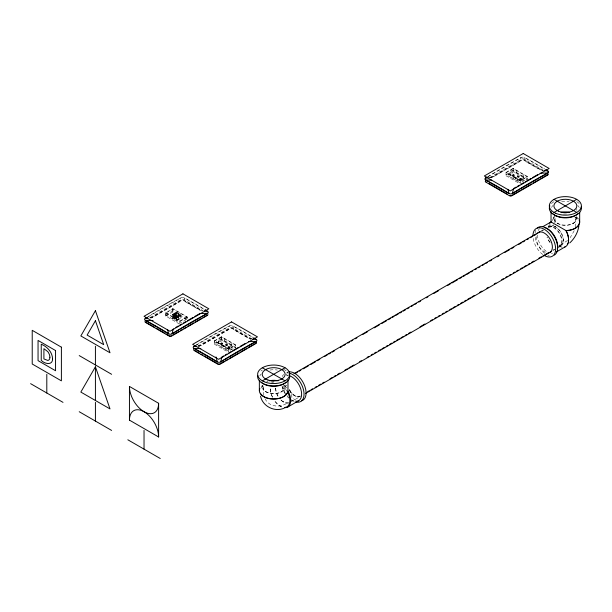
<?xml version="1.0" encoding="UTF-8"?>
<svg xmlns="http://www.w3.org/2000/svg" width="612" height="612" viewBox="0 0 612 612"><rect width="100%" height="100%" fill="white"/><g stroke="black" fill="none" stroke-linecap="round" stroke-linejoin="round"><path stroke-width="0.46" stroke-dasharray="3.06 2.29" d="M175.95 319.204L175.95 315.486L175.376 315.815L175.376 316.419L176.73 317.23L175.246 316.197M187.134 318.776L187.134 316.871L172.875 308.601L165.745 312.717L165.753 316.09L180.005 324.36M172.423 315.272L172.423 314.484L176.508 312.12L180.861 314.644L180.861 318.362L176.776 320.726L172.423 318.202L172.423 315.272L176.508 312.885L176.508 315.838L178.811 317.184L177.48 317.07L175.193 318.76L176.906 319.762L179.201 318.439L179.201 314.721L176.508 313.099L176.508 312.12M172.875 308.601L172.882 311.975L186.346 319.785M180.861 314.644L176.776 317.001L176.776 320.726M178.811 317.184L178.811 313.834L178.237 314.767L179.201 315.325L177.602 316.243C177.205 317.238 177.641 314.66 177.602 316.427L178.811 315.723L178.819 315.119L177.602 315.823M178.811 315.54L178.658 315.899L179.201 314.721M187.134 316.871L179.997 320.986L180.005 322.891M554.923 222.929L554.954 222.577M575.326 227.014L575.785 219.364M574.224 230.701L570.208 237.655M224.344 346.576L224.099 346.438M516.031 178.176L515.786 178.031M515.993 178.574L516.566 177.832L515.09 178.054M515.809 178.467L515.273 178.161M553.546 225.017L553.829 224.818M567.569 240.447L561.173 244.67M273.671 382.079L271.805 382.469M172.423 318.202L176.508 315.471L172.423 317.827M148.487 316.549L180.9 297.837A2.295 1.323 0 0 1 184.143 297.837A306.382 176.891 60 0 1 204.4 309.358M150.062 317.536L181.427 299.429A1.53 0.887 0 0 1 183.615 299.429L202.924 310.582M150.529 318.018L181.144 300.339A1.943 1.125 0 0 1 183.898 300.339L201.662 310.598M150.889 318.186L181.427 300.553A1.53 0.887 0 0 1 183.615 300.553L202.121 311.24M165.745 313.115L180.005 321.346L180.005 323.22L165.745 314.989L165.745 313.115L172.875 308.999L187.142 317.23L187.142 319.104L180.8 322.761M165.745 314.989L172.875 310.865L187.142 319.104M165.753 316.09L172.882 311.975M176.508 312.472L172.423 314.828L176.776 317.353L180.861 314.996L176.508 312.472L172.423 314.874M173.51 314.713L173.334 317.666L174.825 318.332L173.831 317.391L173.425 314.667L173.51 317.567L174.825 318.332M174.481 314.155L174.971 314.239L174.978 316.725L175.973 317.299L174.803 316.825L175.032 313.834L175.032 316.679L176.348 317.444L174.864 316.419M176.508 313.099L173.066 315.081L173.066 317.827L175.376 319.166L175.95 318.837L175.193 318.393M173.831 314.905L173.25 314.767M173.808 314.446L174.213 314.683L173.632 314.545M174.19 314.231L174.596 314.461L174.015 314.331M174.971 314.239L174.397 314.109L174.42 317.047L175.59 317.888L174.099 316.863M175.736 313.803L175.743 316.282L176.73 316.863L175.567 316.389L175.736 313.803L175.338 313.566L175.376 319.166M178.811 314.438L178.237 314.767L178.237 317.513M177.449 315.731L176.906 316.044L176.906 319.762M177.442 316.335L176.906 316.649L175.95 316.09M173.066 317.827L174.825 317.965M175.59 317.888L174.275 317.123L174.267 314.277L174.037 317.268L175.208 318.11L173.716 317.085M176.508 315.838L175.415 316.458L175.415 313.612L175.185 316.611L176.348 317.444M174.481 316.641L175.973 317.666L174.657 316.901L174.596 314.461M176.776 317.796L180.861 315.432M175.193 318.76L177.48 317.07M176.776 320.351L180.861 317.995M180.005 321.346L187.142 317.23M196.291 345.084L229.515 325.905A2.295 1.323 0 0 1 232.751 325.905A306.382 176.891 60 0 1 253.016 337.426M487.978 176.677L521.202 157.498A2.295 1.323 0 0 1 524.438 157.498A306.382 176.891 60 0 1 544.695 169.019M197.852 346.078L230.043 327.497A1.53 0.887 0 0 1 232.231 327.497L251.54 338.65M489.539 177.679L521.73 159.097A1.53 0.887 0 0 1 523.918 159.097L543.226 170.243M198.319 346.56L229.76 328.407A1.943 1.125 0 0 1 232.506 328.407L251.088 339.132M490.832 177.679L521.447 160.007A1.943 1.125 0 0 1 524.193 160.007L542.775 170.733M198.678 346.729L230.043 328.621A1.53 0.887 0 0 1 232.231 328.621L250.736 339.308M491.191 177.847L521.73 160.214A1.53 0.887 0 0 1 523.918 160.214L541.62 170.434M214.361 340.808L221.49 336.692L235.75 344.923L235.75 348.289L221.49 340.058L214.361 344.173L214.361 340.808L228.62 349.039L235.75 344.923M506.048 172.4L513.177 168.285L527.437 176.524L527.437 179.89L513.177 171.658L506.048 175.774L506.048 172.4L520.307 180.639L527.437 176.524M222.99 345.336L222.225 345.78L223.334 345.344L222.799 345.222M513.912 177.373L514.677 176.929M514.088 177.472L515.021 176.937L514.485 176.822M540.855 231.129L543.334 229.699M547.939 227.044L549.5 226.142M541.911 231.053L543.563 230.097M550.746 226.608L553.661 224.925M281.046 392.024L281.772 391.603M572.733 223.617L573.459 223.196M552.911 250.101L554.564 249.153M291.09 401.793L299.689 396.828M553.141 250.499L554.793 249.551M558.09 247.638L560.959 245.986M300.469 396.377C295.611 398.313 291.274 393.531 289.009 389.767C291.243 393.363 294.984 397.563 299.673 396.729M489.042 177.511L493.41 176.799L519.825 161.553L521.202 157.498A548.168 316.488 -60 0 0 487.978 176.562M149.619 317.704L153.107 317.138L179.523 301.884L180.9 297.837A548.168 316.488 -60 0 0 147.676 316.894M198.227 345.772L201.723 345.206L228.138 329.952L229.515 325.905A548.168 316.488 -60 0 0 196.291 344.961M509.972 172.921L516.39 172.921L523.52 177.036M509.972 174.259L517.102 178.375L523.52 178.375M516.39 172.921L516.39 170.549L509.972 170.549L509.972 176.623L517.102 180.747L523.52 180.747L523.52 174.665M218.285 341.328L224.703 341.328L231.833 345.443M218.285 342.659L225.415 346.774L231.833 346.774M224.703 341.328L224.703 338.956L218.285 338.956L218.285 345.03L225.415 349.146L231.833 349.146L231.833 343.072M543.571 170.35L540.082 169.784L525.815 161.553L524.438 157.498L544.695 169.195M202.396 310.544L199.78 310.123L185.52 301.884L184.143 297.837L204.393 309.534M251.884 338.757L248.395 338.191L234.136 329.952L232.751 325.905L253.008 337.602M506.048 175.774L519.519 183.546M557.257 223.196L557.983 223.617M555.229 226.708L555.956 227.128M175.353 316.511L176.348 317.085M175.59 317.521L174.596 316.947L174.65 314.055M175.208 317.743L174.213 317.169L174.213 314.683M214.361 344.173L227.832 351.954M292.712 400.722L291.496 400.019A14.321 8.27 60 0 0 295.374 401.373M265.57 391.603L266.297 392.024M283.073 401.709L283.8 402.13M280.151 406.1L280.556 406.337M175.95 315.486L180.861 318.362M175.376 315.815L173.066 314.476L173.066 315.081L175.376 316.419M172.423 314.484L176.776 317.001M165.745 312.717L179.997 320.986M175.162 313.665L175.567 313.902M174.956 313.788L175.353 314.025L174.78 313.887M177.48 317.437L179.201 318.439M175.208 318.11L173.892 317.345L173.885 314.499L173.655 317.49M281.971 386.47C284.328 387.557 284.197 395.826 284.098 387.763M265.05 398.726C269.211 407.538 281.375 408.036 288.283 402.222A10.427 6.021 60 0 1 280.25 399.429M263.757 395.36L263.244 387.763M576.818 208.593L576.818 210.398M576.818 216.717L576.818 218.522M563.331 239.896L563.331 240.738M554.931 219.364L554.931 222.73M553.898 216.717L553.898 218.522M521.164 178.888L521.164 179.89M520.307 180.639L520.307 184.005M519.45 178.888L519.45 179.89M519.206 175.904A0.857 0.497 0 0 1 517.92 176.333A0.857 0.497 0 0 1 517.92 175.476A0.857 0.497 0 0 1 519.206 175.904L519.206 176.906A0.857 0.497 0 0 1 517.92 177.335A0.857 0.497 0 0 1 517.92 176.478A0.857 0.497 0 0 1 519.206 176.906M517.492 175.904L517.492 176.906M517.102 178.375L517.102 180.747M514.034 174.772L514.034 175.774M513.177 168.285L513.177 171.658M512.321 174.772L512.321 175.774M285.131 385.116L285.131 386.922M275.698 388.092L275.698 388.934M270.428 388.796L270.428 389.263M262.211 385.116L262.211 386.922M229.477 347.295L229.477 348.289M228.62 349.039L228.62 352.405M227.763 347.295L227.763 348.289M227.519 344.311A0.857 0.497 0 0 1 226.233 344.74A0.857 0.497 0 0 1 226.233 343.883A0.857 0.497 0 0 1 227.519 344.311L227.519 345.306A0.857 0.497 0 0 1 226.233 345.734A0.857 0.497 0 0 1 226.233 344.877A0.857 0.497 0 0 1 227.519 345.306M225.805 344.311L225.805 345.306M225.415 346.774L225.415 349.146M222.347 343.179L222.347 344.173M221.49 336.692L221.49 340.058M220.634 343.179L220.634 344.173M172.875 308.999L172.875 310.865M549.966 242.528A11.46 6.617 60 0 1 546.998 237.387M548.283 226.838A11.46 6.617 60 0 1 560.439 234.778A11.46 6.617 60 0 1 558.067 247.202M550.127 242.298A11.001 6.35 60 0 1 547.281 237.364M548.513 227.236A11.001 6.35 60 0 1 559.513 233.585A11.001 6.35 60 0 1 559.513 246.292M300.24 395.979A11.001 6.35 60 0 1 289.239 389.63M551.527 207.491A14.321 8.27 0 0 1 552.957 205.494M561.648 201.646A14.321 8.27 0 0 1 569.068 201.646M577.759 205.494A14.321 8.27 0 0 1 579.197 207.491M552.957 218.124A14.321 8.27 0 0 1 555.229 216.418M563.491 214.062A14.321 8.27 0 0 1 567.225 214.062M576.718 217.229A14.321 8.27 0 0 1 578.592 219.096M552.078 220.672A13.747 7.941 0 0 1 555.635 217.115M575.081 217.115A13.747 7.941 0 0 1 578.065 219.693M545.353 252.266A11.46 6.617 60 0 1 536.464 235.436M542.813 254.508A16.042 9.264 60 0 1 533.044 237.594M549.255 255.556A16.042 9.264 60 0 1 547.801 255.051M544.841 253.337A16.042 9.264 60 0 1 535.072 236.423M535.072 233.004A16.042 9.264 60 0 1 535.837 230.143M552.598 253.559A14.321 8.27 60 0 1 551.412 253.552M546.21 251.341A14.321 8.27 60 0 1 537.405 234.656M538.178 230.632A14.321 8.27 60 0 1 539.501 228.75M548.214 227.335A11.46 6.617 60 0 1 561.319 233.409A11.46 6.617 60 0 1 558.328 246.498M549.576 227.695A10.427 6.021 60 0 1 561.502 233.226A10.427 6.021 60 0 1 558.779 245.137M551.466 203.597A16.042 9.264 0 0 1 554.013 201.677M576.703 201.677A16.042 9.264 0 0 1 579.25 203.597M576.428 216.809A11.46 6.617 0 0 1 565.358 225.132A11.46 6.617 0 0 1 554.288 216.809M574.989 217.061A10.427 6.021 0 0 1 565.358 225.384A10.427 6.021 0 0 1 555.727 217.061M562.344 247.233A14.321 8.27 60 0 1 558.473 245.886M548.428 226.868A14.321 8.27 60 0 1 548.689 225.514M561.395 246.253A13.747 7.941 60 0 1 558.878 245.183M549.239 226.93A13.747 7.941 60 0 1 550.456 223.479M259.84 375.898A14.321 8.27 0 0 1 261.27 373.901M269.969 370.046A14.321 8.27 0 0 1 277.381 370.046M286.079 373.901A14.321 8.27 0 0 1 287.51 375.898M261.27 386.532A14.321 8.27 0 0 1 262.311 385.629M260.972 388.092A13.747 7.941 0 0 1 263.948 385.522M296.216 400.294A16.042 9.264 60 0 1 291.802 397.41M286.714 391.083A16.042 9.264 60 0 1 284.259 385.415M286.714 372.563A16.042 9.264 60 0 1 287.831 372.081M294.196 401.464A16.042 9.264 60 0 1 291.236 399.758M288.374 397.219A16.042 9.264 60 0 1 287.043 395.696M285.422 393.447A16.042 9.264 60 0 1 282.231 386.585M282.231 376.564A16.042 9.264 60 0 1 283.716 374.452M287.043 373.006A16.042 9.264 60 0 1 288.374 373.022M288.879 398.114A14.321 8.27 60 0 1 287.625 396.897M285.33 394.044A14.321 8.27 60 0 1 282.14 387.404M286.431 375.278A14.321 8.27 60 0 1 287.625 375.286M288.734 403.04A11.46 6.617 60 0 1 280.701 399.628M278.07 396.079A11.46 6.617 60 0 1 275.767 386.914M285.896 384.948A11.46 6.617 60 0 1 286.898 385.92M289.53 389.462A11.46 6.617 60 0 1 291.626 399.713M277.856 396.201A10.427 6.021 60 0 1 275.951 386.876M284.978 386.073A10.427 6.021 60 0 1 286.76 387.947M260.942 370.994A16.042 9.264 0 0 1 262.326 370.084M283.44 369.281A16.042 9.264 0 0 1 286.401 370.994M287.563 372.004A16.042 9.264 0 0 1 288.489 373.091M284.741 385.208A11.46 6.617 0 0 1 273.671 393.539A11.46 6.617 0 0 1 262.602 385.208M266.694 381.674A11.46 6.617 0 0 1 267.941 381.192M283.302 385.461A10.427 6.021 0 0 1 273.671 393.784A10.427 6.021 0 0 1 264.04 385.461M270.971 381.949A10.427 6.021 0 0 1 276.372 381.949M281.88 407.003A14.321 8.27 60 0 1 274.39 400.363M272.524 397.119A14.321 8.27 60 0 1 270.519 387.32M281.421 406.743A13.747 7.941 60 0 1 274.237 400.363M272.439 397.257A13.747 7.941 60 0 1 270.512 387.847M224.099 345.841L222.86 346.04L224.099 345.841M515.786 177.442L514.547 177.71L515.786 177.442M223.112 346.048L223.839 345.818L223.112 346.048M514.799 177.641L515.526 177.419L514.799 177.641M224.879 346.231C224.344 347.815 222.416 345.627 224.879 346.231M221.49 337.067L214.361 341.182L228.62 349.414L235.75 345.298L221.49 337.067M513.177 168.66L506.048 172.775L520.307 181.014L527.437 176.891L513.177 168.66M221.49 338.933L214.361 343.057L228.62 351.288L235.75 347.172L221.49 338.933M513.177 170.534L506.048 174.65L520.307 182.881L527.437 178.765L513.177 170.534M512.573 176.118A0.857 0.497 0 0 0 514.004 175.896A0.857 0.497 0 0 0 512.955 175.292A0.857 0.497 0 0 0 512.573 176.118M512.573 175.743A0.857 0.497 0 0 0 514.004 175.529A0.857 0.497 0 0 0 512.955 174.917A0.857 0.497 0 0 0 512.573 175.743M512.573 175.124A0.857 0.497 0 0 0 514.004 174.902A0.857 0.497 0 0 0 512.955 174.298A0.857 0.497 0 0 0 512.573 175.124M517.92 176.96A0.857 0.497 0 0 0 519.206 176.531A0.857 0.497 0 0 0 517.92 176.103A0.857 0.497 0 0 0 517.92 176.96M519.703 180.242A0.857 0.497 0 0 0 521.133 180.02A0.857 0.497 0 0 0 520.085 179.408A0.857 0.497 0 0 0 519.703 180.242M519.703 179.867A0.857 0.497 0 0 0 521.133 179.645A0.857 0.497 0 0 0 520.085 179.041A0.857 0.497 0 0 0 519.703 179.867M519.703 179.24A0.857 0.497 0 0 0 521.133 179.018A0.857 0.497 0 0 0 520.085 178.413A0.857 0.497 0 0 0 519.703 179.24M220.886 344.525A0.857 0.497 0 0 0 222.317 344.304A0.857 0.497 0 0 0 221.269 343.699A0.857 0.497 0 0 0 220.886 344.525M220.886 344.151A0.857 0.497 0 0 0 222.317 343.929A0.857 0.497 0 0 0 221.269 343.324A0.857 0.497 0 0 0 220.886 344.151M220.886 343.523A0.857 0.497 0 0 0 222.317 343.309A0.857 0.497 0 0 0 221.269 342.697A0.857 0.497 0 0 0 220.886 343.523M226.233 345.359A0.857 0.497 0 0 0 227.519 344.931A0.857 0.497 0 0 0 226.233 344.502A0.857 0.497 0 0 0 226.233 345.359M228.016 348.641A0.857 0.497 0 0 0 229.446 348.419A0.857 0.497 0 0 0 228.398 347.815A0.857 0.497 0 0 0 228.016 348.641M228.016 348.266A0.857 0.497 0 0 0 229.446 348.044A0.857 0.497 0 0 0 228.398 347.44A0.857 0.497 0 0 0 228.016 348.266M228.016 347.647A0.857 0.497 0 0 0 229.446 347.425A0.857 0.497 0 0 0 228.398 346.82A0.857 0.497 0 0 0 228.016 347.647"/><path stroke-width="0.92" d="M287.303 392.17L287.961 390.961L287.992 379.93M578.883 225.698C578.049 232.269 574.668 238.443 569.803 242.903M173.364 328.835L171.987 333.854A2.295 1.323 0 0 1 168.744 333.854A306.382 176.891 60 0 0 145.251 320.29A2.295 1.323 0 0 1 145.251 318.416A548.168 316.488 -60 0 1 146.865 317.399M95.418 366.817L80.838 392.078L110.007 408.915L95.418 366.817L95.418 400.5M551.068 221.965L550.433 222.431A14.321 8.27 60 0 0 549.698 223.281M146.872 317.483L145.251 318.416L147.867 317.995M175.843 327.405L178.314 325.974M179.966 325.018L181.619 324.069M183.271 323.113L185.742 321.683M187.394 320.734L193.178 317.391M194.823 316.442L199.78 313.581M173.112 334.825L178.888 331.49M180.54 330.541L182.192 329.585M183.837 328.629L186.316 327.206M187.968 326.25L193.744 322.914M195.396 321.958L201.172 318.623M202.824 317.674L206.948 315.287M195.48 345.55L193.866 346.484A2.295 1.323 0 0 0 193.866 348.358A306.382 176.891 60 0 1 217.359 361.922A2.295 1.323 0 0 0 220.603 361.922A548.168 316.488 -60 0 1 256.252 341.343A2.295 1.323 0 0 0 256.252 339.469A306.382 176.891 60 0 0 253.819 337.931M487.167 177.151L485.553 178.084A2.295 1.323 0 0 0 485.553 179.951A306.382 176.891 60 0 1 509.046 193.522A2.295 1.323 0 0 0 512.29 193.522A548.168 316.488 -60 0 1 547.939 172.936A2.295 1.323 0 0 0 547.939 171.069A306.382 176.891 60 0 0 546.317 170.037M223.632 355.947L221.98 356.903L220.603 361.922L256.252 341.343L248.395 341.649M225.277 354.991L226.93 354.042M228.582 353.086L231.061 351.655M232.713 350.707L238.489 347.371M240.141 346.415L245.091 343.554M516.138 187.065L513.667 188.496L512.29 193.522L547.939 172.936L540.082 173.25M517.79 186.109L519.443 185.161M521.095 184.204L523.574 182.774M525.218 181.825L531.002 178.49M532.647 177.534L537.604 174.672M220.901 363.367L224.199 361.463M225.851 360.514L227.503 359.558M229.156 358.609L239.055 352.887M240.707 351.931L246.483 348.595M248.135 347.647L254.737 343.837M520.016 190.676L511.762 195.442A1.53 0.887 0 0 1 509.574 195.442M521.669 189.728L531.568 184.005M533.22 183.057L538.996 179.721M540.648 178.765L547.25 174.956A1.53 0.887 0 0 0 547.663 174.099M262.426 380.786L285.016 367.743M554.013 212.44L576.603 199.397M542.829 226.685L551.037 221.942L566.092 230.64L567.156 230.602A13.747 7.941 0 0 0 578.99 223.763M293.967 373.672L540.029 231.611M295.841 373.113L297.493 372.165M299.146 371.209L300.798 370.252M303.277 368.822L308.226 365.968M310.705 364.538L315.662 361.677M317.314 360.72L319.793 359.29M324.743 356.429L327.221 354.998M328.873 354.05L330.526 353.093M332.178 352.137L334.649 350.707M340.433 347.371L342.085 346.423M343.737 345.466L345.39 344.51M347.861 343.08L349.513 342.131M351.166 341.175L352.818 340.218M355.297 338.788L356.949 337.839M362.725 334.504L367.682 331.643M374.284 327.825L379.241 324.964M381.72 323.534L386.677 320.673M388.322 319.724L390.8 318.294M392.453 317.337L394.105 316.389M395.757 315.432L398.236 314.002M399.888 313.046L401.533 312.097M403.186 311.141L405.664 309.71M407.317 308.754L408.969 307.805M411.448 306.375L413.1 305.419M414.745 304.47L416.397 303.514M418.876 302.083L420.528 301.127M426.312 297.792L427.956 296.843M433.74 293.5L438.697 290.639M447.777 285.399L450.256 283.968M451.908 283.012L457.684 279.676M459.337 278.72L461.815 277.297M463.468 276.341L465.12 275.385M466.765 274.436L469.243 273.006M470.896 272.049L472.548 271.093M475.027 269.663L476.679 268.714M478.332 267.758L479.976 266.809M482.455 265.378L484.107 264.422M485.76 263.466L487.412 262.517M489.891 261.087L491.543 260.131M497.319 256.795L498.971 255.839M504.755 252.504L509.704 249.642M511.357 248.694L513.835 247.263M518.792 244.402L521.263 242.972M522.916 242.015L524.568 241.059M527.047 239.629L528.699 238.68M530.352 237.724L532.822 236.293M534.475 235.345L536.127 234.388M307.668 391.695L309.32 390.739M310.973 389.783L312.625 388.834M315.103 387.404L316.756 386.447M318.401 385.491L320.879 384.061M322.532 383.112L324.184 382.156M329.967 378.82L332.438 377.39M334.091 376.434L335.743 375.485M337.396 374.529L339.874 373.098M344.824 370.237L347.302 368.807M348.955 367.858L353.912 364.997M359.688 361.661L361.34 360.705M367.123 357.37L368.776 356.413M371.247 354.983L372.899 354.027M374.552 353.078L376.204 352.122M378.683 350.691L380.335 349.743M381.987 348.786L384.458 347.356M386.111 346.4L387.763 345.451M389.416 344.495L391.894 343.064M393.547 342.116L395.199 341.159M396.851 340.203L399.322 338.773M400.975 337.824L403.453 336.393M405.106 335.437L406.758 334.481M408.411 333.532L410.882 332.102M419.97 326.854L424.919 323.993M430.703 320.657L432.355 319.709M434.834 318.278L436.486 317.322M438.131 316.366L439.783 315.417M442.262 313.987L443.914 313.03M445.567 312.082L447.219 311.125M449.698 309.695L451.342 308.739M452.995 307.79L455.473 306.36M457.126 305.403L458.778 304.447M460.431 303.498L462.909 302.068M464.554 301.112L466.206 300.163M467.859 299.207L470.337 297.776M471.99 296.82L474.468 295.389M479.418 292.536L481.896 291.105M486.854 288.244L488.506 287.288M494.282 283.953L495.934 282.996M501.718 279.661L503.362 278.705M505.841 277.274L507.493 276.326M509.146 275.369L510.798 274.421M513.277 272.99L514.929 272.034M516.574 271.078L518.226 270.129M520.705 268.699L522.357 267.742M524.01 266.786L526.488 265.356M528.141 264.407L529.785 263.451M531.438 262.502L533.916 261.072M538.874 258.21L541.352 256.78M542.997 255.824L547.954 252.963M305.419 393.516L551.489 251.456M287.724 407.049L298.656 400.73M556.254 252.006L565.633 246.598M284.22 408.127C274.734 412.434 262.609 406.391 260.521 396.132M488.169 177.656L485.553 178.084A548.168 316.488 -60 0 1 487.167 177.067M196.483 346.055L193.866 346.484A548.168 316.488 -60 0 1 195.48 345.466M200.652 313.551L207.636 313.275A2.295 1.323 0 0 0 207.636 311.401A306.382 176.891 60 0 0 205.211 309.863M491.666 180.196L485.553 179.951L509.046 193.522L507.899 189.33M153.107 320.596L145.251 320.29L168.744 333.854L167.596 329.669M200.851 348.633L193.866 348.358L217.359 361.922L215.982 356.903M544.443 170.496L547.939 171.069L545.506 169.662M204.148 310.835L207.636 311.401L205.204 310.001M252.756 338.903L256.252 339.469L253.819 338.069M554.013 199.344L576.703 212.44M488.651 183.363L507.157 194.05M262.326 367.743L285.016 380.84M145.931 322.31L154.79 327.42M156.397 328.346L164.444 332.989M166.051 333.923L168.468 335.315M194.547 350.37L199.374 353.162M200.988 354.088L202.595 355.021M204.209 355.947L217.887 363.849A1.53 0.887 0 0 0 220.075 363.849M79.216 355.587L111.621 374.299M129.446 386.455L158.615 403.293L158.615 436.976L129.446 420.138L129.446 386.455A20.624 11.911 60 0 0 144.034 411.715A20.624 11.911 60 0 1 158.615 436.976M30.6 383.655L63.013 402.367M79.216 411.723L111.621 430.435M127.831 439.783L160.237 458.495M566.092 230.64L566.59 231.573A13.747 7.941 60 0 1 568.265 242.283M287.372 391.558L287.87 392.499A13.747 7.941 60 0 1 285.016 407.408M579.679 212.341L579.679 222.263M551.037 211.523L551.037 221.942M259.35 380.74L259.35 390.663M144.034 430.427L144.034 449.139M95.418 346.231L95.418 364.943M95.418 402.367L95.418 421.079M46.803 374.299L46.803 393.011M485.867 180.548A1.943 1.125 0 0 0 485.867 182.131L509.291 195.656A1.943 1.125 0 0 0 512.045 195.656L547.618 175.116A1.943 1.125 0 0 0 548.123 174.03M486.234 181.971A1.53 0.887 0 0 1 485.821 181.557M145.572 320.879A1.943 1.125 0 0 0 145.572 322.47L168.989 335.996A1.943 1.125 0 0 0 171.743 335.996L207.315 315.455A1.943 1.125 0 0 0 207.82 314.369M171.459 335.781A1.53 0.887 0 0 1 169.272 335.781M193.683 349.452A1.943 1.125 0 0 0 194.18 350.538L217.604 364.056A1.943 1.125 0 0 0 220.358 364.056L255.931 343.516A1.943 1.125 0 0 0 255.931 341.932M255.977 342.942A1.53 0.887 0 0 1 255.564 343.355M129.446 420.138A20.624 11.911 60 0 1 144.034 411.715A20.624 11.911 60 0 0 158.615 403.293M577.759 213.764A14.321 8.27 0 0 1 552.957 213.764M579.197 220.121A14.321 8.27 0 0 1 567.225 230.464L565.87 230.51L566.505 231.711A14.321 8.27 60 0 1 564.639 247.026M537.275 233.646A11.46 6.617 60 0 1 550.02 239.07A11.46 6.617 60 0 1 548.344 252.817M532.945 235.827A16.042 9.264 60 0 1 544.29 229.278A16.042 9.264 60 0 1 555.635 248.923A16.042 9.264 60 0 1 544.29 255.472M537.321 228.039A16.042 9.264 60 0 1 553.799 235.681A16.042 9.264 60 0 1 554.342 255.097M544.909 227.695A14.321 8.27 60 0 1 557.318 249.183M581.262 207.017A16.042 9.264 0 0 1 564.31 217.467A16.042 9.264 0 0 1 549.859 205.831M560.974 212.41A11.46 6.617 0 0 1 569.741 212.41M567.86 243.438A13.747 7.941 60 0 1 567.293 244.433M286.079 382.171A14.321 8.27 0 0 1 261.27 382.171M259.84 388.528A14.321 8.27 0 0 0 270.879 398.779A14.321 8.27 0 0 0 287.87 391.749L287.961 390.961L288.596 392.162A14.321 8.27 60 0 1 284.435 407.684M286.952 393.187A13.747 7.941 0 0 1 275.469 399.001A13.747 7.941 0 0 1 261.76 395.1M260.972 394.174A13.747 7.941 0 0 1 260.391 393.187M289.063 371.836A16.042 9.264 60 0 1 304.172 384.627A16.042 9.264 60 0 1 301.647 400.837M289.774 373.282A16.042 9.264 60 0 1 303.667 390.563A16.042 9.264 60 0 1 295.65 401.969M288.879 375.516A14.321 8.27 60 0 1 300.852 389.255A14.321 8.27 60 0 1 296.56 401.38M289.17 374.238A16.042 9.264 0 0 1 274.719 385.874A16.042 9.264 0 0 1 257.767 375.424M269.288 380.809A11.46 6.617 0 0 1 278.055 380.809M49.901 357.263L49.74 358.517A6.472 3.733 60 0 1 47.759 360.437L43.903 358.923L43.903 348.687L47.759 351.617A6.472 3.733 60 0 1 49.74 355.824L49.901 357.263M52.563 358.8C52.846 365.769 44.37 363.903 41.241 360.33L41.241 344.204C47.223 346.667 52.303 352.099 52.563 358.8M95.418 310.682L80.838 335.942L110.007 352.78L95.418 310.682M95.418 320.719L87.126 335.085L103.711 344.655L95.418 320.719M182.927 293.844L144.034 316.297L169.96 331.268L208.853 308.808L182.927 293.844M207.636 313.275L171.987 333.854A548.168 316.488 -60 0 1 207.636 313.275M231.543 321.912L192.65 344.365L218.576 359.328L257.468 336.875L231.543 321.912M523.229 153.505L484.337 175.958L510.263 190.929L549.155 168.476L523.229 153.505M61.391 347.172L32.222 330.327L32.222 364.01L61.391 380.848L61.391 347.172M55.554 350.538L38.051 340.433L38.051 360.644L55.554 370.742L55.554 350.538M555.589 213.236A16.042 9.264 0 0 0 581.262 207.101A16.042 9.264 0 0 0 559.223 197.332A16.042 9.264 0 0 0 555.589 213.236M558.381 211.14A11.46 6.617 0 0 0 576.718 206.757A11.46 6.617 0 0 0 560.974 199.78A11.46 6.617 0 0 0 558.381 211.14M263.91 381.643A16.042 9.264 0 0 0 289.575 375.5A16.042 9.264 0 0 0 267.536 365.739A16.042 9.264 0 0 0 263.91 381.643M267.941 380.021A11.46 6.617 0 0 0 285.131 374.292A11.46 6.617 0 0 0 267.941 368.562A11.46 6.617 0 0 0 267.941 380.021"/></g></svg>
